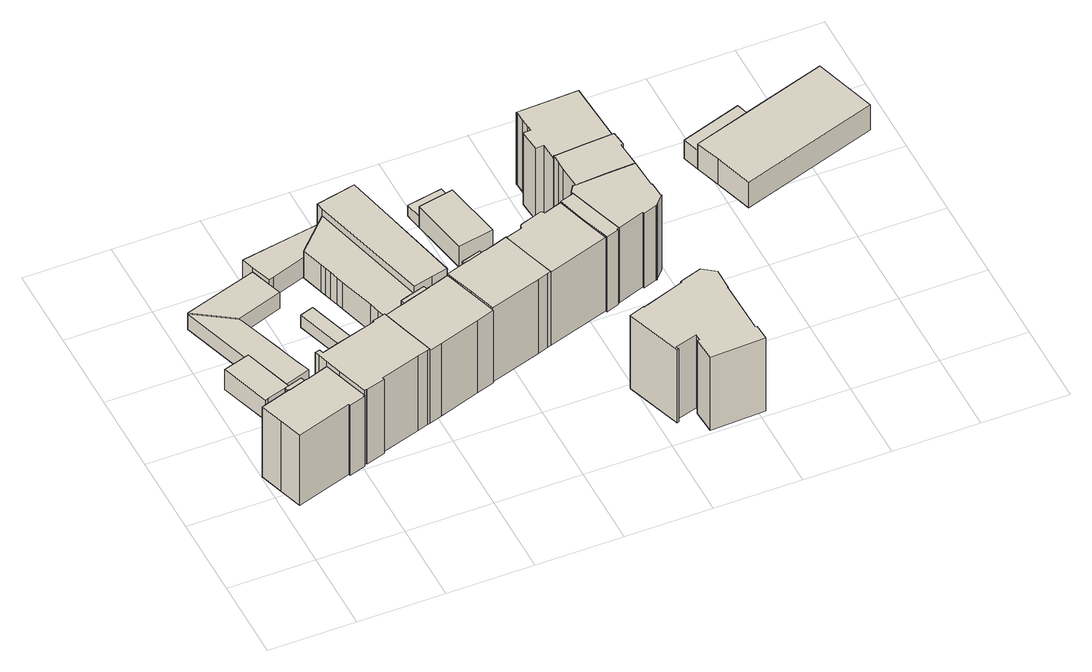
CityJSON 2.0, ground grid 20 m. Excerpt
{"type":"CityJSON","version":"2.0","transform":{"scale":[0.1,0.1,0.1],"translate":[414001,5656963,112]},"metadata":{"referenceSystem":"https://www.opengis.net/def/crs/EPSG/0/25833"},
"CityObjects":{
"building1":{"type":"Building","attributes":{"Gemeindeschluessel":14612000,"Geometrietyp2DReferenz":"3000","function":"31001_9998","roofType":"9999"},"children":["building1-1","building1-2"]},
"building1-1":{"type":"BuildingPart","attributes":{"Dachtyp_tdc":"tdcPolyFlatRoof","Dachneigung":31.27,"QualitaetDacherkennung":47,"Geometrietyp2DReferenz":"3000","measuredHeight":19.58,"roofType":"2100"},"parents":["building1"],"geometry":[{"type":"Solid","lod":"1","boundaries":[[[[0,1,2,3,4]],[[5,6,7,8,9]],[[4,6,5,0]],[[3,7,6,4]],[[2,8,7,3]],[[1,9,8,2]],[[0,5,9,1]]]]}]},
"building1-2":{"type":"BuildingPart","attributes":{"Dachtyp_tdc":"tdcGableRoof","Dachneigung":33.14,"QualitaetDacherkennung":78,"Geometrietyp2DReferenz":"3000","measuredHeight":21.64,"roofType":"3100"},"parents":["building1"],"geometry":[{"type":"Solid","lod":"1","boundaries":[[[[10,11,12,13,14,15,16,17,18,19,20,21,22,23]],[[24,25,26,27,28,29,6,5,9,30,31,32,33,34]],[[23,25,24,10]],[[22,26,25,23]],[[21,27,26,22]],[[20,28,27,21]],[[19,29,28,20]],[[18,6,29,19]],[[17,5,6,18]],[[16,9,5,17]],[[15,30,9,16]],[[14,31,30,15]],[[13,32,31,14]],[[12,33,32,13]],[[11,34,33,12]],[[10,24,34,11]]]]}]},
"building2":{"type":"Building","attributes":{"Dachtyp_tdc":"tdcPolyFlatRoof","Gemeindeschluessel":14612000,"Dachneigung":27.77,"QualitaetDacherkennung":78,"Geometrietyp2DReferenz":"3000","measuredHeight":7.4,"function":"31001_9998","roofType":"2100"},"geometry":[{"type":"Solid","lod":"1","boundaries":[[[[35,36,37,38,39,40]],[[41,42,43,44,45,46]],[[40,42,41,35]],[[39,43,42,40]],[[38,44,43,39]],[[37,45,44,38]],[[36,46,45,37]],[[35,41,46,36]]]]}]},
"building3":{"type":"Building","attributes":{"Dachtyp_tdc":"tdcPolyFlatRoof","Gemeindeschluessel":14612000,"Dachneigung":2.8,"QualitaetDacherkennung":64,"Geometrietyp2DReferenz":"3000","measuredHeight":3.73,"function":"31001_9998","roofType":"2100"},"geometry":[{"type":"Solid","lod":"1","boundaries":[[[[47,48,49,50,51]],[[52,53,54,55,56]],[[51,53,52,47]],[[50,54,53,51]],[[49,55,54,50]],[[48,56,55,49]],[[47,52,56,48]]]]}]},
"building4":{"type":"Building","attributes":{"Dachtyp_tdc":"tdcPolyFlatRoof","Gemeindeschluessel":14612000,"Dachneigung":4,"QualitaetDacherkennung":86,"Geometrietyp2DReferenz":"3000","measuredHeight":4.61,"function":"31001_9998","roofType":"2100"},"geometry":[{"type":"Solid","lod":"1","boundaries":[[[[57,58,59,60,61,62,63,64]],[[65,66,67,68,69,70,71,72]],[[64,66,65,57]],[[63,67,66,64]],[[62,68,67,63]],[[61,69,68,62]],[[60,70,69,61]],[[59,71,70,60]],[[58,72,71,59]],[[57,65,72,58]]]]}]},
"building5":{"type":"Building","attributes":{"Dachtyp_tdc":"tdcPolyFlatRoof","Gemeindeschluessel":14612000,"Dachneigung":5.43,"QualitaetDacherkennung":82,"Geometrietyp2DReferenz":"3000","measuredHeight":4.93,"function":"31001_9998","roofType":"2100"},"geometry":[{"type":"Solid","lod":"1","boundaries":[[[[73,74,75,76,77,78,79]],[[66,65,80,81,82,83,84]],[[79,65,66,73]],[[78,80,65,79]],[[77,81,80,78]],[[76,82,81,77]],[[75,83,82,76]],[[74,84,83,75]],[[73,66,84,74]]]]}]},
"building6":{"type":"Building","attributes":{"Gemeindeschluessel":14612000,"Geometrietyp2DReferenz":"3000","function":"31001_9998","roofType":"9999"},"children":["building6-1","building6-2"]},
"building6-1":{"type":"BuildingPart","attributes":{"Dachtyp_tdc":"tdcFreeFormRoof","Dachneigung":58.93,"QualitaetDacherkennung":23,"Geometrietyp2DReferenz":"3000","measuredHeight":20.4,"roofType":"5000"},"parents":["building6"],"geometry":[{"type":"Solid","lod":"1","boundaries":[[[[85,86,87,88,89,90,91,92,93]],[[94,95,96,97,98,99,100,101,102]],[[93,95,94,85]],[[92,96,95,93]],[[91,97,96,92]],[[90,98,97,91]],[[89,99,98,90]],[[88,100,99,89]],[[87,101,100,88]],[[86,102,101,87]],[[85,94,102,86]]]]}]},
"building6-2":{"type":"BuildingPart","attributes":{"Dachtyp_tdc":"tdcGableRoof","Dachneigung":34.8,"QualitaetDacherkennung":75,"Geometrietyp2DReferenz":"3000","measuredHeight":23.8,"roofType":"3100"},"parents":["building6"],"geometry":[{"type":"Solid","lod":"1","boundaries":[[[[103,104,105,106,107,108,109,110,111,112,113,114,115,116,117,118,119,120,121,122,123]],[[124,125,126,127,101,99,98,128,129,130,131,132,133,134,135,136,137,138,139,140,141]],[[123,125,124,103]],[[122,126,125,123]],[[121,127,126,122]],[[120,101,127,121]],[[119,99,101,120]],[[118,98,99,119]],[[117,128,98,118]],[[116,129,128,117]],[[115,130,129,116]],[[114,131,130,115]],[[113,132,131,114]],[[112,133,132,113]],[[111,134,133,112]],[[110,135,134,111]],[[109,136,135,110]],[[108,137,136,109]],[[107,138,137,108]],[[106,139,138,107]],[[105,140,139,106]],[[104,141,140,105]],[[103,124,141,104]]]]}]},
"building7":{"type":"Building","attributes":{"Dachtyp_tdc":"tdcPolyFlatRoof","Gemeindeschluessel":14612000,"Dachneigung":22.48,"QualitaetDacherkennung":77,"Geometrietyp2DReferenz":"3000","measuredHeight":4.15,"function":"31001_9998","roofType":"2100"},"geometry":[{"type":"Solid","lod":"1","boundaries":[[[[142,143,144,145]],[[146,147,148,149]],[[145,147,146,142]],[[144,148,147,145]],[[143,149,148,144]],[[142,146,149,143]]]]}]},
"building8":{"type":"Building","attributes":{"Dachtyp_tdc":"tdcFreeFormRoof","Gemeindeschluessel":14612000,"Dachneigung":10.66,"QualitaetDacherkennung":11,"Geometrietyp2DReferenz":"3000","measuredHeight":7.14,"function":"31001_9998","roofType":"5000"},"geometry":[{"type":"Solid","lod":"1","boundaries":[[[[150,151,152,153,154,155,156]],[[157,158,159,160,161,162,163]],[[156,158,157,150]],[[155,159,158,156]],[[154,160,159,155]],[[153,161,160,154]],[[152,162,161,153]],[[151,163,162,152]],[[150,157,163,151]]]]}]},
"building9":{"type":"Building","attributes":{"Gemeindeschluessel":14612000,"Geometrietyp2DReferenz":"3000","function":"31001_9998","roofType":"9999"},"children":["building9-1","building9-2"]},
"building9-1":{"type":"BuildingPart","attributes":{"Dachtyp_tdc":"tdcGableRoof","Dachneigung":31.49,"QualitaetDacherkennung":76,"Geometrietyp2DReferenz":"3000","measuredHeight":22.66,"roofType":"3100"},"parents":["building9"],"geometry":[{"type":"Solid","lod":"1","boundaries":[[[[164,165,166,167,168,169,170,171,172,173,174,175,176,177,178,179,180,181]],[[182,183,131,184,129,185,186,187,188,189,190,191,192,193,194,195,196,197]],[[181,183,182,164]],[[180,131,183,181]],[[179,184,131,180]],[[178,129,184,179]],[[177,185,129,178]],[[176,186,185,177]],[[175,187,186,176]],[[174,188,187,175]],[[173,189,188,174]],[[172,190,189,173]],[[171,191,190,172]],[[170,192,191,171]],[[169,193,192,170]],[[168,194,193,169]],[[167,195,194,168]],[[166,196,195,167]],[[165,197,196,166]],[[164,182,197,165]]]]}]},
"building9-2":{"type":"BuildingPart","attributes":{"Dachtyp_tdc":"tdcPolyFlatRoof","Dachneigung":18.83,"QualitaetDacherkennung":61,"Geometrietyp2DReferenz":"3000","measuredHeight":19.84,"roofType":"2100"},"parents":["building9"],"geometry":[{"type":"Solid","lod":"1","boundaries":[[[[198,199,200,201,202]],[[187,203,204,189,188]],[[202,203,187,198]],[[201,204,203,202]],[[200,189,204,201]],[[199,188,189,200]],[[198,187,188,199]]]]}]},
"building10":{"type":"Building","attributes":{"Dachtyp_tdc":"tdcPolyFlatRoof","Gemeindeschluessel":14612000,"Dachneigung":0,"QualitaetDacherkennung":19,"Geometrietyp2DReferenz":"3000","measuredHeight":7.68,"function":"31001_9998","roofType":"1000"},"geometry":[{"type":"Solid","lod":"1","boundaries":[[[[205,206,207,208,209,210,211,212,213,214,215,216,217,218,219]],[[220,221,222,223,224,225,226,227,228,229,230,231,232,233,234]],[[219,221,220,205]],[[218,222,221,219]],[[217,223,222,218]],[[216,224,223,217]],[[215,225,224,216]],[[214,226,225,215]],[[213,227,226,214]],[[212,228,227,213]],[[211,229,228,212]],[[210,230,229,211]],[[209,231,230,210]],[[208,232,231,209]],[[207,233,232,208]],[[206,234,233,207]],[[205,220,234,206]]]]}]},
"building11":{"type":"Building","attributes":{"Dachtyp_tdc":"tdcFreeFormRoof","Gemeindeschluessel":14612000,"Dachneigung":62.84,"QualitaetDacherkennung":6,"Geometrietyp2DReferenz":"3000","measuredHeight":11.11,"function":"31001_9998","roofType":"5000"},"geometry":[{"type":"Solid","lod":"1","boundaries":[[[[235,236,237,238,239]],[[240,241,242,243,244]],[[239,241,240,235]],[[238,242,241,239]],[[237,243,242,238]],[[236,244,243,237]],[[235,240,244,236]]]]}]},
"building12":{"type":"Building","attributes":{"Dachtyp_tdc":"tdcFreeFormRoof","Gemeindeschluessel":14612000,"Dachneigung":48.88,"QualitaetDacherkennung":1,"Geometrietyp2DReferenz":"3000","measuredHeight":10.44,"function":"31001_9998","roofType":"5000"},"geometry":[{"type":"Solid","lod":"1","boundaries":[[[[245,246,247,248,249,250,251,252]],[[242,241,253,254,255,256,257,258]],[[252,241,242,245]],[[251,253,241,252]],[[250,254,253,251]],[[249,255,254,250]],[[248,256,255,249]],[[247,257,256,248]],[[246,258,257,247]],[[245,242,258,246]]]]}]},
"building13":{"type":"Building","attributes":{"Dachtyp_tdc":"tdcPolyFlatRoof","Gemeindeschluessel":14612000,"Dachneigung":5.94,"QualitaetDacherkennung":88,"Geometrietyp2DReferenz":"3000","measuredHeight":10.03,"function":"31001_9998","roofType":"2100"},"geometry":[{"type":"Solid","lod":"1","boundaries":[[[[259,260,261,262,263,264]],[[265,266,267,254,253,268]],[[264,266,265,259]],[[263,267,266,264]],[[262,254,267,263]],[[261,253,254,262]],[[260,268,253,261]],[[259,265,268,260]]]]}]},
"building14":{"type":"Building","attributes":{"Gemeindeschluessel":14612000,"Geometrietyp2DReferenz":"3000","function":"31001_9998","roofType":"9999"},"children":["building14-1","building14-2"]},
"building14-1":{"type":"BuildingPart","attributes":{"Dachtyp_tdc":"tdcGableRoof","Dachneigung":31.62,"QualitaetDacherkennung":75,"Geometrietyp2DReferenz":"3000","measuredHeight":23.14,"roofType":"3100"},"parents":["building14"],"geometry":[{"type":"Solid","lod":"1","boundaries":[[[[269,270,271,272,273,274,275,276,277,278,279,280,281,282]],[[283,284,285,286,287,288,289,290,291,292,196,293,194,294]],[[282,284,283,269]],[[281,285,284,282]],[[280,286,285,281]],[[279,287,286,280]],[[278,288,287,279]],[[277,289,288,278]],[[276,290,289,277]],[[275,291,290,276]],[[274,292,291,275]],[[273,196,292,274]],[[272,293,196,273]],[[271,194,293,272]],[[270,294,194,271]],[[269,283,294,270]]]]}]},
"building14-2":{"type":"BuildingPart","attributes":{"Dachtyp_tdc":"tdcPolyFlatRoof","Dachneigung":3.15,"QualitaetDacherkennung":39,"Geometrietyp2DReferenz":"3000","measuredHeight":19.74,"roofType":"2100"},"parents":["building14"],"geometry":[{"type":"Solid","lod":"1","boundaries":[[[[295,296,297,298,299]],[[284,283,294,300,301]],[[299,283,284,295]],[[298,294,283,299]],[[297,300,294,298]],[[296,301,300,297]],[[295,284,301,296]]]]}]},
"building15":{"type":"Building","attributes":{"Dachtyp_tdc":"tdcPolyFlatRoof","Gemeindeschluessel":14612000,"Dachneigung":0,"QualitaetDacherkennung":86,"Geometrietyp2DReferenz":"3000","measuredHeight":5.99,"function":"31001_9998","roofType":"1000"},"geometry":[{"type":"Solid","lod":"1","boundaries":[[[[302,303,304,305]],[[306,307,308,309]],[[305,307,306,302]],[[304,308,307,305]],[[303,309,308,304]],[[302,306,309,303]]]]}]},
"building16":{"type":"Building","attributes":{"Dachtyp_tdc":"tdcPolyFlatRoof","Gemeindeschluessel":14612000,"Dachneigung":3.02,"QualitaetDacherkennung":46,"Geometrietyp2DReferenz":"3000","measuredHeight":3.38,"function":"31001_9998","roofType":"2100"},"geometry":[{"type":"Solid","lod":"1","boundaries":[[[[310,311,312,313,314,315]],[[306,316,317,318,319,307]],[[315,316,306,310]],[[314,317,316,315]],[[313,318,317,314]],[[312,319,318,313]],[[311,307,319,312]],[[310,306,307,311]]]]}]},
"building17":{"type":"Building","attributes":{"Dachtyp_tdc":"tdcFreeFormRoof","Gemeindeschluessel":14612000,"Dachneigung":31.03,"QualitaetDacherkennung":74,"Geometrietyp2DReferenz":"3000","measuredHeight":23.09,"function":"31001_9998","roofType":"5000"},"geometry":[{"type":"Solid","lod":"1","boundaries":[[[[320,321,322,323,324,325,326,327,328,329,330,331,332]],[[290,288,333,334,335,336,337,338,339,340,341,342,343]],[[332,288,290,320]],[[331,333,288,332]],[[330,334,333,331]],[[329,335,334,330]],[[328,336,335,329]],[[327,337,336,328]],[[326,338,337,327]],[[325,339,338,326]],[[324,340,339,325]],[[323,341,340,324]],[[322,342,341,323]],[[321,343,342,322]],[[320,290,343,321]]]]}]},
"building18":{"type":"Building","attributes":{"Dachtyp_tdc":"tdcFreeFormRoof","Gemeindeschluessel":14612000,"Dachneigung":0.858,"QualitaetDacherkennung":20,"Geometrietyp2DReferenz":"3000","measuredHeight":22.31,"function":"31001_9998","roofType":"5000"},"geometry":[{"type":"Solid","lod":"1","boundaries":[[[[344,345,346,347,348,349,350,351,352,353,354,355,356,357,358,359,360,361,362,363]],[[364,365,366,367,368,369,370,371,372,373,374,375,376,377,378,379,380,381,382,383]],[[363,365,364,344]],[[362,366,365,363]],[[361,367,366,362]],[[360,368,367,361]],[[359,369,368,360]],[[358,370,369,359]],[[357,371,370,358]],[[356,372,371,357]],[[355,373,372,356]],[[354,374,373,355]],[[353,375,374,354]],[[352,376,375,353]],[[351,377,376,352]],[[350,378,377,351]],[[349,379,378,350]],[[348,380,379,349]],[[347,381,380,348]],[[346,382,381,347]],[[345,383,382,346]],[[344,364,383,345]]]]}]},
"building19":{"type":"Building","attributes":{"Gemeindeschluessel":14612000,"Geometrietyp2DReferenz":"3000","function":"31001_9998","roofType":"9999"},"children":["building19-1","building19-2","building19-3"]},
"building19-1":{"type":"BuildingPart","attributes":{"Dachtyp_tdc":"tdcGableRoof","Dachneigung":31.07,"QualitaetDacherkennung":77,"Geometrietyp2DReferenz":"3000","measuredHeight":23.36,"roofType":"3100"},"parents":["building19"],"geometry":[{"type":"Solid","lod":"1","boundaries":[[[[384,385,386,387,388,389,390,391,392,393,394,395]],[[396,397,398,399,400,401,402,403,404,405,406,407]],[[395,397,396,384]],[[394,398,397,395]],[[393,399,398,394]],[[392,400,399,393]],[[391,401,400,392]],[[390,402,401,391]],[[389,403,402,390]],[[388,404,403,389]],[[387,405,404,388]],[[386,406,405,387]],[[385,407,406,386]],[[384,396,407,385]]]]}]},
"building19-2":{"type":"BuildingPart","attributes":{"Dachtyp_tdc":"tdcGableRoof","Dachneigung":31.28,"QualitaetDacherkennung":76,"Geometrietyp2DReferenz":"3000","measuredHeight":23.37,"roofType":"3100"},"parents":["building19"],"geometry":[{"type":"Solid","lod":"1","boundaries":[[[[408,409,410,411,412,413,414,415,416]],[[417,418,419,420,421,343,422,342,423]],[[416,418,417,408]],[[415,419,418,416]],[[414,420,419,415]],[[413,421,420,414]],[[412,343,421,413]],[[411,422,343,412]],[[410,342,422,411]],[[409,423,342,410]],[[408,417,423,409]]]]}]},
"building19-3":{"type":"BuildingPart","attributes":{"Dachtyp_tdc":"tdcFreeFormRoof","Dachneigung":19.85,"QualitaetDacherkennung":41,"Geometrietyp2DReferenz":"3000","measuredHeight":23.05,"roofType":"5000"},"parents":["building19"],"geometry":[{"type":"Solid","lod":"1","boundaries":[[[[424,425,409,426,416,427,428,429,430,431,432,433,434,435,394,436,392]],[[437,400,438,398,439,440,441,442,443,444,445,446,447,418,448,423,449]],[[392,400,437,424]],[[436,438,400,392]],[[394,398,438,436]],[[435,439,398,394]],[[434,440,439,435]],[[433,441,440,434]],[[432,442,441,433]],[[431,443,442,432]],[[430,444,443,431]],[[429,445,444,430]],[[428,446,445,429]],[[427,447,446,428]],[[416,418,447,427]],[[426,448,418,416]],[[409,423,448,426]],[[425,449,423,409]],[[424,437,449,425]]]]}]},
"building20":{"type":"Building","attributes":{"Dachtyp_tdc":"tdcFreeFormRoof","Gemeindeschluessel":14612000,"Dachneigung":26.57,"QualitaetDacherkennung":80,"Geometrietyp2DReferenz":"3000","measuredHeight":22.59,"function":"31001_9998","roofType":"5000"},"geometry":[{"type":"Solid","lod":"1","boundaries":[[[[450,451,452,453,454,455,456,457,458,459,460,461,462,463]],[[464,465,466,467,468,469,470,471,472,473,474,475,476,477]],[[463,465,464,450]],[[462,466,465,463]],[[461,467,466,462]],[[460,468,467,461]],[[459,469,468,460]],[[458,470,469,459]],[[457,471,470,458]],[[456,472,471,457]],[[455,473,472,456]],[[454,474,473,455]],[[453,475,474,454]],[[452,476,475,453]],[[451,477,476,452]],[[450,464,477,451]]]]}]},
"building21":{"type":"Building","attributes":{"Gemeindeschluessel":14612000,"Geometrietyp2DReferenz":"3000","function":"31001_9998","roofType":"9999"},"children":["building21-1","building21-2"]},
"building21-1":{"type":"BuildingPart","attributes":{"Dachtyp_tdc":"tdcPolyFlatRoof","Dachneigung":0,"QualitaetDacherkennung":64,"Geometrietyp2DReferenz":"3000","measuredHeight":7.22,"roofType":"1000"},"parents":["building21"],"geometry":[{"type":"Solid","lod":"1","boundaries":[[[[478,479,480,481,482,483]],[[484,485,486,487,488,489]],[[483,485,484,478]],[[482,486,485,483]],[[481,487,486,482]],[[480,488,487,481]],[[479,489,488,480]],[[478,484,489,479]]]]}]},
"building21-2":{"type":"BuildingPart","attributes":{"Dachtyp_tdc":"tdcPolyFlatRoof","Dachneigung":0,"QualitaetDacherkennung":51,"Geometrietyp2DReferenz":"3000","measuredHeight":5.3,"roofType":"1000"},"parents":["building21"],"geometry":[{"type":"Solid","lod":"1","boundaries":[[[[490,491,492,493]],[[494,488,487,495]],[[493,488,494,490]],[[492,487,488,493]],[[491,495,487,492]],[[490,494,495,491]]]]}]}
},
"vertices":[
[75,289,200],[118,303,200],[113,317,200],[71,304,200],[75,290,200],[75,289,8],[75,290,8],[71,304,8],[113,317,8],[118,303,8],
[205,208,206],[204,210,206],[207,211,206],[189,266,206],[172,320,206],[118,302,206],[118,303,206],[75,289,206],[75,290,206],[3,267,206],[20,212,206],[37,159,206],[166,200,206],[167,196,206],[205,208,8],[167,196,8],[166,200,8],[37,159,8],[20,212,8],[3,267,8],[118,302,8],[172,320,8],[189,266,8],[207,211,8],[204,210,8],
[77,411,68],[84,414,68],[137,430,68],[132,446,68],[100,547,68],[38,528,68],[77,411,11],[38,528,11],[100,547,11],[132,446,11],[137,430,11],[84,414,11],
[86,408,45],[101,364,45],[152,382,45],[137,430,45],[84,414,45],[86,408,9],[84,414,9],[137,430,9],[152,382,9],[101,364,9],
[44,721,54],[100,547,54],[132,446,54],[200,469,54],[189,498,54],[179,528,54],[172,550,54],[134,662,54],[44,721,10],[134,662,10],[172,550,10],[179,528,10],[189,498,10],[200,469,10],[132,446,10],[100,547,10],
[134,662,56],[240,698,56],[230,728,56],[214,775,56],[150,755,56],[65,728,56],[44,721,56],[65,728,10],[150,755,10],[214,775,10],[230,728,10],[240,698,10],
[210,368,172],[212,361,172],[212,358,172],[269,375,172],[307,386,172],[306,389,172],[266,377,172],[262,392,172],[207,376,172],[210,368,9],[207,376,9],[262,392,9],[266,377,9],[306,389,9],[307,386,9],[269,375,9],[212,358,9],[212,361,9],
[161,354,220],[165,343,220],[172,320,220],[184,283,220],[207,211,220],[211,213,220],[212,211,220],[257,224,220],[255,229,220],[348,257,220],[373,264,220],[378,266,220],[356,335,220],[337,398,220],[331,396,220],[306,389,220],[307,386,220],[212,358,220],[176,347,220],[174,352,220],[173,357,220],[161,354,9],[173,357,9],[174,352,9],[176,347,9],[331,396,9],[337,398,9],[356,335,9],[378,266,9],[373,264,9],[348,257,9],[255,229,9],[257,224,9],[212,211,9],[211,213,9],[207,211,9],[184,283,9],[172,320,9],[165,343,9],
[326,518,45],[287,640,45],[256,630,45],[295,508,45],[326,518,10],[295,508,10],[256,630,10],[287,640,10],
[241,732,68],[322,759,68],[399,837,68],[332,826,68],[205,804,68],[214,775,68],[230,728,68],[241,732,12],[230,728,12],[214,775,12],[205,804,12],[332,826,12],[399,837,12],[322,759,12],
[503,306,214],[545,320,214],[545,322,214],[525,386,214],[503,452,214],[496,450,214],[479,444,214],[472,442,214],[463,439,214],[455,437,214],[455,436,214],[396,417,214],[397,417,214],[366,408,214],[337,398,214],[357,332,214],[378,266,214],[409,276,214],[503,306,9],[409,276,9],[357,332,9],[366,408,9],[397,417,9],[396,417,9],[455,436,9],[455,437,9],[463,439,9],[472,442,9],[479,444,9],[496,450,9],[503,452,9],[525,386,9],[545,322,9],[545,320,9],
[396,417,205],[455,436,205],[455,437,205],[450,452,205],[391,433,205],[391,433,9],[450,452,9],
[404,517,86],[445,527,86],[478,535,86],[474,552,86],[399,837,86],[322,759,86],[337,707,86],[341,694,86],[345,679,86],[351,660,86],[356,643,86],[380,560,86],[387,537,86],[391,524,86],[394,514,86],[404,517,10],[394,514,10],[391,524,10],[387,537,10],[380,560,10],[356,643,10],[351,660,10],[345,679,10],[341,694,10],[337,707,10],[322,759,10],[399,837,10],[474,552,10],[478,535,10],[445,527,10],
[445,527,110],[447,516,110],[450,504,110],[484,512,110],[478,535,110],[445,527,11],[478,535,11],[484,512,11],[450,504,11],[447,516,11],
[484,512,81],[503,452,81],[556,469,81],[551,484,81],[541,481,81],[520,564,81],[474,552,81],[478,535,81],[474,552,11],[520,564,11],[541,481,11],[551,484,11],[556,469,11],[503,452,11],
[395,854,106],[399,837,106],[474,552,106],[520,564,106],[557,572,106],[488,874,106],[395,854,11],[488,874,11],[557,572,11],[399,837,11],
[556,468,219],[556,469,219],[503,452,219],[525,385,219],[545,322,219],[665,360,219],[689,368,219],[697,370,219],[677,433,219],[656,500,219],[648,497,219],[624,489,219],[601,482,219],[601,483,219],[556,468,9],[601,483,9],[601,482,9],[624,489,9],[648,497,9],[656,500,9],[677,433,9],[697,370,9],[689,368,9],[665,360,9],[525,385,9],[556,469,9],
[601,483,206],[596,498,206],[551,484,206],[556,469,206],[556,468,206],[551,484,9],[596,498,9],
[596,793,72],[622,653,72],[704,668,72],[678,809,72],[596,793,12],[678,809,12],[704,668,12],[622,653,12],
[596,793,43],[678,809,43],[676,820,43],[676,821,43],[671,848,43],[589,833,43],[589,833,12],[671,848,12],[676,821,12],[676,820,12],
[697,370,217],[841,416,217],[800,547,217],[758,533,217],[757,537,217],[752,540,217],[700,522,217],[698,518,217],[697,516,217],[698,513,217],[692,511,217],[679,507,217],[656,500,217],[679,507,9],[692,511,9],[698,513,9],[697,516,9],[698,518,9],[700,522,9],[752,540,9],[757,537,9],[758,533,9],[800,547,9],[841,416,9],
[839,66,215],[891,82,215],[892,67,215],[886,66,215],[889,10,215],[1016,14,215],[1014,52,215],[1010,53,215],[1007,181,215],[1008,181,215],[1008,233,215],[979,254,215],[927,237,215],[928,234,215],[829,200,215],[828,202,215],[793,190,215],[793,188,215],[837,58,215],[841,59,215],[839,66,8],[841,59,8],[837,58,8],[793,188,8],[793,190,8],[828,202,8],[829,200,8],[928,234,8],[927,237,8],[979,254,8],[1008,233,8],[1008,181,8],[1007,181,8],[1010,53,8],[1014,52,8],[1016,14,8],[889,10,8],[886,66,8],[892,67,8],[891,82,8],
[986,646,221],[982,682,221],[981,682,221],[912,678,221],[843,673,221],[843,675,221],[844,652,221],[845,631,221],[848,578,221],[917,582,221],[985,585,221],[981,646,221],[986,646,9],[981,646,9],[985,585,9],[917,582,9],[848,578,9],[845,631,9],[844,652,9],[843,675,9],[843,673,9],[912,678,9],[981,682,9],[982,682,9],
[854,492,221],[833,557,221],[800,547,221],[820,481,221],[841,416,221],[843,412,221],[872,422,221],[871,425,221],[876,426,221],[854,492,9],[876,426,9],[871,425,9],[872,422,9],[843,412,9],[820,481,9],[833,557,9],
[842,578,221],[831,563,221],[867,453,221],[939,448,221],[940,444,221],[972,455,221],[974,454,221],[976,457,221],[995,478,221],[993,480,221],[991,515,221],[989,515,221],[918,582,221],[842,578,9],[918,582,9],[989,515,9],[991,515,9],[993,480,9],[995,478,9],[976,457,9],[974,454,9],[972,455,9],[940,444,9],[939,448,9],[867,453,9],[831,563,9],
[823,769,213],[818,768,213],[822,716,213],[840,717,213],[843,675,213],[843,673,213],[981,682,213],[972,834,213],[830,829,213],[831,824,213],[832,801,213],[834,781,213],[835,769,213],[827,769,213],[823,769,10],[827,769,10],[835,769,10],[834,781,10],[832,801,10],[831,824,10],[830,829,10],[972,834,10],[981,682,10],[843,673,10],[843,675,10],[840,717,10],[822,716,10],[818,768,10],
[1550,668,85],[1504,814,85],[1324,756,85],[1183,711,85],[1202,653,85],[1230,565,85],[1550,668,13],[1230,565,13],[1202,653,13],[1183,711,13],[1324,756,13],[1504,814,13],
[1312,796,66],[1171,750,66],[1183,711,66],[1324,756,66],[1312,796,13],[1171,750,13]
]}
